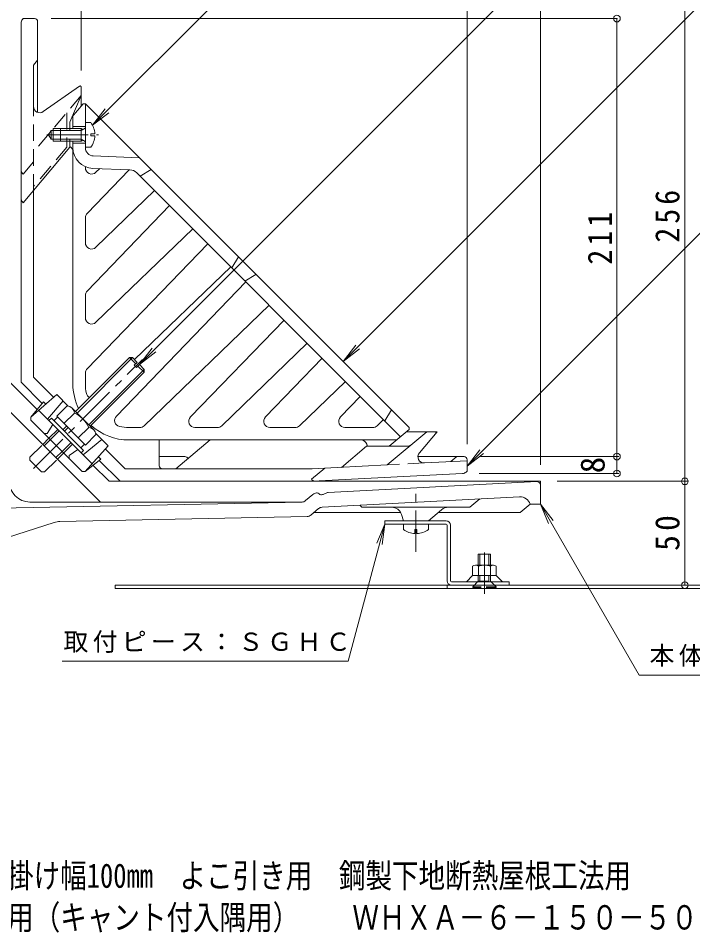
# Model space of a CAD drawing. Units: millimetres at full size, sheet at 1:4. Extents: x -484 to 530, y -549 to 519.
# Drawn here: x -161.2 to 163.9, y -549.5 to -108.9 of the extents above; entities that cross this region are included whole.
import ezdxf
from ezdxf.enums import TextEntityAlignment as Align

# ---------------------------------------------------------------- set-up
doc = ezdxf.new("R2010")
doc.units = ezdxf.units.MM
doc.header["$LTSCALE"] = 4
doc.header["$PDMODE"] = 32
doc.header["$PDSIZE"] = 3.2
for name, pattern in [('CHAIN1', [8, 5, -1, 1, -1]), ('DASHED1', [1.8, 1.2, -0.6]), ('DASHED2', [3, 2, -1])]:
    doc.linetypes.add(name, pattern=pattern)
for name, color, linetype, lineweight in [('0-0_通り芯', 4, 'Continuous', 9), ('0-1_躯体', 6, 'Continuous', 9), ('0-2_仕上', 3, 'Continuous', 9), ('0-4_その他', 7, 'Continuous', 9), ('0-5_寸法', 7, 'Continuous', 9), ('0-8', 2, 'Continuous', 9), ('0-A', 2, 'Continuous', 9)]:
    doc.layers.add(name, color=color, linetype=linetype, lineweight=lineweight)
doc.layers.add('F-4_F-4ﾚｲﾔ', color=2, linetype='Continuous')
doc.styles.add('ＭＳ ゴシック', font='')
doc.styles.get('ＭＳ ゴシック').set_extended_font_data('MS Gothic')

msp = doc.modelspace()

# ---------------------------------------------------------------- linework, layer by layer
at = {"layer": '0-0_通り芯', "linetype": 'CHAIN1'}
for p, q in [((-153.896, -325.849), (-101.365, -273.319)), ((30.484, -366.045), (30.484, -336.825))]:
    msp.add_line(p, q, dxfattribs=at)
at = {"layer": '0-0_通り芯'}
for p, q in [((-165.517, -283.945), (-152.034, -297.428)), ((-165.517, -298.087), (-121.609, -341.995)), ((-125.165, -324.296), (-117.433, -332.028)), ((-117.433, -332.028), (90.484, -332.028)), ((-11.764, -337.334), (88.707, -332.069)), ((90.484, -332.028), (90.484, -334.083)), ((90.484, -334.083), (90.484, -343.028)), ((-22.7, -341.316), (-19.137, -338.326)), ((-17.366, -337.628), (-17.122, -337.615)), ((-14.959, -338.503), (-15.34, -338.523)), ((-12.504, -337.519), (-14.219, -338.319)), ((-24.568, -342.017), (-170.314, -344.985)), ((-155.517, -341.995), (-24.265, -341.995)), ((-14.661, -344.496), (80.445, -339.512)), ((3.484, -343.545), (4.484, -344.528)), ((56.484, -344.528), (61.264, -340.517)), ((85.484, -343.028), (90.484, -343.028)), ((-16.432, -345.194), (-20.091, -348.264)), ((23.253, -347.028), (-18.619, -347.028)), ((56.484, -344.528), (4.484, -344.528)), ((42.836, -345.698), (36.484, -351.028)), ((-143.905, -351.865), (-170.95, -360.526)), ((-141.059, -351.391), (-21.958, -348.965)), ((23.57, -348.058), (24.484, -351.028)), ((24.484, -351.028), (36.484, -351.028))]:
    msp.add_line(p, q, dxfattribs=at)
msp.add_lwpolyline([(85.484, -343.028), (80.716, -347.028), (41.251, -347.028)], dxfattribs=at)
for centre, radius, start, end in [((-155.517, -331.995), 10, 180, 270), ((88.484, -334.083), 2, 0, 93), ((-17.209, -340.624), 3, 93, 130), ((-17.069, -338.614), 1, 33, 93), ((-15.392, -337.525), 1, 213, 273), ((-15.064, -336.506), 2, 273, 295), ((-11.659, -339.332), 2, 93, 115), ((-24.629, -339.018), 3, 271.16681, 310), ((80.707, -344.505), 5, 17.1752, 93), ((-14.504, -347.492), 3, 93, 130), ((18.791, -349.528), 5, 17.10257, 90), ((46.05, -349.528), 5, 90, 130), ((-140.855, -361.389), 10, 91.16681, 107.75797), ((-22.019, -345.966), 3, 271.16681, 310)]:
    msp.add_arc(centre, radius, start, end, dxfattribs=at)
at = {"layer": '0-1_躯体'}
for p, q in [((-159.137, -109.453), (-158.839, -109.098)), ((-153.339, -109.098), (-158.839, -109.098)), ((-159.839, -284.299), (-159.839, -111.129)), ((-151.839, -110.345), (-151.839, -154.269)), ((-151.839, -129.098), (-153.839, -131.481)), ((-153.839, -151.44), (-153.839, -131.481)), ((-149.118, -153.898), (-131.626, -141.649)), ((-130.839, -151.29), (-130.839, -142.058)), ((-130.839, -146.098), (-136.339, -159.055)), ((-145.339, -162.968), (-146.568, -165.098)), ((-145.339, -162.968), (-145.339, -167.228)), ((-140.839, -162.968), (-145.339, -162.968)), ((-144.339, -162.098), (-144.339, -168.098)), ((-140.839, -162.098), (-144.339, -162.098)), ((-136.339, -162.968), (-136.339, -159.055)), ((-145.339, -167.228), (-146.568, -165.098)), ((-140.839, -167.228), (-145.339, -167.228)), ((-136.339, -170.968), (-136.339, -167.228)), ((-136.339, -170.968), (-158.839, -197.782)), ((-140.839, -168.098), (-144.339, -168.098)), ((-153.839, -281.813), (-153.839, -192.03)), ((-159.137, -197.427), (-158.839, -197.782)), ((-153.839, -281.813), (-144.155, -291.497)), ((-159.839, -284.299), (-149.652, -294.486)), ((-142.655, -290.168), (-155.042, -301.141)), ((-142.655, -290.168), (-137.061, -295.763)), ((-149.019, -293.704), (-155.04, -301.14)), ((-149.019, -293.704), (-147.905, -294.818)), ((-139.599, -293.225), (-147.036, -302.077)), ((-151.279, -297.834), (-125.572, -323.541)), ((-155.042, -301.141), (-155.042, -302.556)), ((-155.042, -302.556), (-130.294, -327.304)), ((35.661, -308.124), (16.577, -324.138)), ((25.939, -308.124), (40.661, -308.124)), ((32.149, -318.269), (40.661, -308.124)), ((-120.963, -311.861), (-129.815, -319.298)), ((-123.81, -309.014), (-117.906, -314.917)), ((-93.209, -324.528), (-93.209, -312.098)), ((-68.607, -312.098), (-85.209, -326.028)), ((-117.906, -314.917), (-128.88, -327.304)), ((-119.235, -316.417), (-109.624, -326.028)), ((-121.442, -321.281), (-128.877, -327.302)), ((-121.442, -321.281), (-122.556, -320.167)), ((-80.908, -320.098), (-93.209, -320.098)), ((53.661, -320.124), (31.448, -320.124)), ((50.161, -320.124), (47.296, -322.528)), ((-122.223, -321.914), (-112.109, -332.028)), ((-19.839, -331.053), (-13.474, -325.713)), ((16.577, -324.138), (-19.497, -326.028)), ((55.161, -322.116), (34.604, -323.193)), ((55.161, -321.624), (55.161, -327.123)), ((-128.88, -327.304), (-130.294, -327.304)), ((-109.624, -326.028), (-19.497, -326.028)), ((52.908, -328.242), (-19.34, -332.028)), ((54.657, -327.545), (55.161, -327.123)), ((-112.109, -332.028), (-19.34, -332.028)), ((-19.621, -331.236), (-19.839, -331.053))]:
    msp.add_line(p, q, dxfattribs=at)
at = {"layer": '0-1_躯体', "linetype": 'DASHED2'}
for p, q in [((-130.839, -146.098), (-153.839, -173.507)), ((-153.839, -192.03), (-153.839, -151.44)), ((-158.839, -184.098), (-153.839, -178.139)), ((-159.137, -183.743), (-158.839, -184.098)), ((34.604, -323.193), (16.577, -324.138))]:
    msp.add_line(p, q, dxfattribs=at)
at = {"layer": '0-1_躯体', "linetype": 'CHAIN1'}
msp.add_line((-147.439, -165.098), (-122.452, -165.098), dxfattribs=at)
at = {"layer": '0-1_躯体', "linetype": 'DASHED2'}
for points in [[(-137.839, -154.44), (-137.839, -170.968), (-153.839, -190.036)], [(-144.436, -304.677), (-147.264, -308.92), (-148.678, -308.92)], [(-132.415, -316.698), (-136.658, -319.526), (-136.658, -320.94)]]:
    msp.add_lwpolyline(points, dxfattribs=at)
at = {"layer": '0-1_躯体'}
msp.add_lwpolyline([(27.319, -315.124), (6.663, -315.124), (-5.456, -325.292)], dxfattribs=at)
for centre, radius, start, end in [((-156.839, -111.381), 3, 139.99997, 180), ((-153.339, -110.598), 1.5, 0, 90), ((-131.339, -142.058), 0.5, 0, 125.00484), ((-150.839, -151.44), 3, 180, 305.00188), ((-156.839, -195.499), 3, 180, 220.00003), ((39.589, -308.624), 0.5, 319.99725, 90), ((26.591, -313.124), 2, 270, 309.99994), ((-80.908, -321.598), 1.5, 15.18973, 90), ((34.447, -320.197), 3, 139.99994, 273), ((53.661, -321.624), 1.5, 0, 90), ((-91.709, -324.528), 1.5, 180, 270), ((52.729, -325.247), 3, 272.99916, 310.00003), ((-17.692, -328.938), 3, 229.99997, 273.00018)]:
    msp.add_arc(centre, radius, start, end, dxfattribs=at)
at = {"layer": '0-1_躯体', "linetype": 'DASHED2'}
msp.add_arc((-156.839, -181.814), 3, 180, 220.00003, dxfattribs=at)
at = {"layer": '0-2_仕上'}
for p, q in [((-129.839, -150.098), (-135.298, -156.604)), ((-129.839, -150.098), (-128.839, -150.098)), ((-128.839, -171.249), (-128.839, -150.098)), ((-128.839, -150.098), (27.161, -306.098)), ((-134.839, -162.098), (-134.839, -156.057)), ((-128.839, -161.098), (-134.839, -161.098)), ((-134.839, -285.098), (-134.839, -168.098)), ((-128.839, -169.098), (-134.839, -169.098)), ((-124.993, -175.246), (-102.839, -176.098)), ((-128.839, -180.988), (-128.839, -180.414)), ((-127.997, -202.925), (-107.707, -181.915)), ((-107.377, -181.928), (-125.223, -181.241)), ((-123.755, -183.146), (-121.914, -181.369)), ((-104.033, -183.389), (23.091, -310.513)), ((-102.485, -184.937), (-97.182, -181.755)), ((-123.755, -219.285), (-95.461, -191.961)), ((-127.997, -240.348), (-88.241, -199.181)), ((-128.839, -217.127), (-128.839, -205.009)), ((-123.755, -255.424), (-77.076, -210.346)), ((-127.997, -277.771), (-69.857, -217.565)), ((-55.081, -223.855), (-58.263, -229.159)), ((-58.691, -228.731), (-105.166, -273.369)), ((-46.596, -232.34), (-51.899, -235.523)), ((-51.472, -235.95), (-113.9, -300.596)), ((-128.839, -253.265), (-128.839, -242.432)), ((-100.512, -305.256), (-40.306, -247.116)), ((-78.164, -301.014), (-33.087, -254.335)), ((-63.089, -305.256), (-21.921, -265.501)), ((-42.025, -301.014), (-14.702, -272.72)), ((-128.839, -285.098), (-128.839, -279.855)), ((-25.666, -305.256), (-3.536, -283.886)), ((-5.886, -301.014), (3.683, -291.105)), ((18.676, -297.613), (15.494, -302.916)), ((11.757, -305.256), (14.848, -302.27)), ((-102.596, -306.098), (-107.839, -306.098)), ((-65.173, -306.098), (-76.006, -306.098)), ((-27.75, -306.098), (-39.867, -306.098)), ((9.673, -306.098), (-3.728, -306.098)), ((27.161, -307.098), (27.161, -306.098)), ((21.202, -312.098), (-107.839, -312.098)), ((6.845, -314.149), (7.161, -315.098))]:
    msp.add_line(p, q, dxfattribs=at)
msp.add_lwpolyline([(27.161, -307.098), (17.627, -315.098), (7.161, -315.098)], dxfattribs=at)
for centre, radius, start, end in [((-137.839, -173.26), 3, 0, 60), ((-124.839, -171.249), 10, 180, 267.79723), ((-124.839, -171.249), 4, 180, 267.79723), ((-125.839, -180.988), 3, 180.00017, 313.99998), ((-107.569, -186.924), 5, 44.9998, 87.79738), ((-125.839, -205.009), 3, 136.00002, 179.9995), ((-125.839, -217.127), 3, 180.00017, 313.99998), ((-125.839, -242.432), 3, 136.00002, 179.99966), ((-125.839, -253.266), 3, 179.99983, 313.99997), ((-125.839, -279.855), 3, 136.00002, 179.9995), ((-107.839, -285.098), 27, 180, 206.08533), ((-107.839, -285.098), 21, 180, 192.4957), ((-125.412, -288.993), 3, 192.49617, 242.86584), ((-111.733, -302.672), 3, 136.23038, 257.50409), ((-76.006, -303.098), 3, 136.00003, 270.00017), ((-39.867, -303.098), 3, 136.00002, 269.99983), ((-3.728, -303.098), 3, 136.00002, 269.99983), ((-107.839, -285.098), 27, 227.64925, 270), ((-107.839, -285.098), 21, 257.50422, 270), ((-102.596, -303.098), 3, 270.0005, 313.99998), ((-65.173, -303.098), 3, 270.00034, 313.99998), ((-27.75, -303.098), 3, 270.0005, 313.99998), ((9.673, -303.098), 3, 270, 313.99974), ((3.999, -315.098), 3, 18.43503, 90)]:
    msp.add_arc(centre, radius, start, end, dxfattribs=at)
at = {"layer": '0-4_その他'}
for p, q in [((90.484, 134.878), (90.484, -324.028)), ((-130.839, 107.145), (-130.839, -134.058)), ((55.161, 107.145), (55.161, -314.116)), ((160.08, -332.028), (160.08, -76.028)), ((127.373, -109.098), (-145.339, -109.098)), ((127.373, -320.124), (127.373, -109.098)), ((128.328, -320.124), (61.661, -320.124)), ((127.373, -328.242), (127.373, -320.124)), ((128.328, -328.242), (60.908, -328.242)), ((161.729, -332.028), (98.484, -332.028)), ((160.08, -382.028), (160.08, -332.028))]:
    msp.add_line(p, q, dxfattribs=at)
for p in [(127.373, -109.098), (127.373, -320.124), (127.373, -328.242), (160.08, -332.028), (160.08, -382.028)]:
    msp.add_point(p, dxfattribs=at)
at = {"layer": '0-5_寸法'}
for p, q in [((-125.403, -160.509), (206.666, 171.559)), ((-102.761, -275.775), (260.899, 87.886)), ((-4.601, -274.335), (260.899, -8.834)), ((55.129, -324.779), (260.899, -119.009)), ((-125.403, -160.509), (-119.315, -152.576)), ((-125.403, -160.509), (-117.469, -154.422)), ((-102.761, -275.775), (-96.673, -267.841)), ((-4.601, -274.335), (1.486, -266.401)), ((-4.601, -274.335), (3.332, -268.247)), ((-102.761, -275.775), (-94.827, -269.687)), ((55.129, -324.779), (61.216, -316.845)), ((55.129, -324.779), (63.062, -318.691)), ((90.484, -343.028), (138.047, -425.411)), ((90.484, -343.028), (96.571, -350.962)), ((90.484, -343.028), (94.31, -352.267)), ((15.483, -352.629), (-2.214, -418.676)), ((15.483, -352.629), (11.657, -361.867)), ((15.483, -352.629), (14.178, -362.543)), ((-140.056, -418.676), (-2.214, -418.676)), ((138.047, -425.411), (258.068, -425.411))]:
    msp.add_line(p, q, dxfattribs=at)
at = {"layer": '0-8'}
for p, q in [((44.983, -351.028), (15.483, -351.028)), ((15.483, -352.629), (15.483, -351.028)), ((44.983, -352.629), (15.483, -352.629)), ((45.484, -353.128), (45.484, -379.928)), ((47.084, -379.928), (47.084, -353.128)), ((57.821, -377.428), (54.821, -380.428)), ((58.171, -377.428), (68.796, -377.428)), ((69.146, -377.428), (72.146, -380.428)), ((-114.516, -382.028), (245.484, -382.028)), ((-114.516, -382.028), (-114.516, -383.628)), ((45.484, -382.028), (45.484, -383.628)), ((47.584, -380.428), (72.146, -380.428)), ((72.146, -380.428), (75.484, -380.428)), ((75.484, -380.428), (75.484, -382.028)), ((245.484, -383.628), (-114.516, -383.628))]:
    msp.add_line(p, q, dxfattribs=at)
at = {"layer": '0-8', "linetype": 'CHAIN1'}
msp.add_line((63.484, -366.299), (63.484, -386.427), dxfattribs=at)
at = {"layer": '0-8'}
for centre, radius, start, end in [((44.983, -353.128), 2.1, 0, 90), ((44.983, -353.128), 0.5, 0, 90), ((47.584, -379.928), 2.1, 180, 270), ((47.584, -379.928), 0.5, 180, 270)]:
    msp.add_arc(centre, radius, start, end, dxfattribs=at)
at = {"layer": '0-A'}
for p, q in [((-130.839, -162.968), (-140.839, -162.968)), ((-130.839, -162.968), (-128.966, -161.916)), ((-130.839, -162.098), (-130.839, -168.098)), ((-130.839, -162.098), (-130.075, -162.539)), ((-126.239, -159.098), (-128.839, -159.098)), ((-130.839, -167.228), (-140.839, -167.228)), ((-130.839, -167.228), (-128.966, -168.28)), ((-124.25, -164.619), (-126.239, -164.619)), ((-126.239, -165.577), (-126.239, -164.619)), ((-124.25, -165.577), (-126.239, -165.577)), ((-130.839, -168.098), (-140.839, -168.098)), ((-130.839, -168.098), (-130.075, -167.657)), ((-126.239, -171.098), (-128.839, -171.098)), ((-133.56, -298.441), (-107.534, -272.416)), ((-132.853, -299.148), (-106.12, -272.416)), ((-107.534, -272.416), (-106.12, -272.416)), ((-104.529, -275.421), (-107.534, -272.416)), ((-103.822, -274.714), (-106.12, -272.416)), ((-105.236, -276.128), (-103.822, -274.714)), ((-104.175, -277.189), (-105.236, -276.128)), ((-104.175, -277.189), (-102.761, -275.775)), ((-100.463, -279.487), (-103.468, -276.482)), ((-100.463, -278.073), (-102.761, -275.775)), ((-127.195, -304.805), (-100.463, -278.073)), ((-126.488, -305.513), (-100.463, -279.487)), ((-100.463, -278.073), (-100.463, -279.487)), ((-137.587, -295.68), (-142.61, -300.704)), ((-134.116, -299.15), (-139.14, -304.174)), ((-135.219, -296.782), (-124.829, -307.171)), ((-146.358, -302.755), (-145.227, -301.623)), ((-129.67, -317.18), (-145.227, -301.623)), ((-143.954, -302.896), (-142.186, -301.128)), ((-128.751, -314.564), (-142.61, -300.704)), ((-139.623, -307.227), (-137.855, -305.46)), ((-138.916, -307.934), (-137.148, -306.167)), ((-127.197, -306.069), (-132.221, -311.093)), ((-149.361, -314.243), (-146.358, -311.24)), ((-148.654, -314.95), (-145.651, -311.947)), ((-123.727, -309.539), (-128.751, -314.564)), ((-130.943, -315.907), (-129.175, -314.139)), ((-130.802, -318.311), (-129.67, -317.18)), ((-142.997, -320.607), (-139.994, -317.604)), ((-142.29, -321.314), (-139.287, -318.311)), ((24.484, -355.229), (24.484, -352.629)), ((30.005, -355.229), (30.963, -355.229)), ((30.005, -357.217), (30.005, -355.229)), ((30.963, -357.217), (30.963, -355.229)), ((36.484, -355.229), (36.484, -352.629)), ((66.484, -367.109), (60.484, -367.109)), ((60.484, -372.428), (60.484, -367.109)), ((61.354, -372.428), (61.354, -367.109)), ((65.614, -372.428), (65.614, -367.109)), ((66.484, -372.428), (66.484, -367.109)), ((57.734, -372.919), (57.734, -377.428)), ((59.177, -372.428), (67.79, -372.428)), ((60.62, -372.919), (60.62, -377.428)), ((66.347, -372.919), (66.347, -377.428)), ((69.234, -372.919), (69.234, -377.428)), ((57.734, -377.428), (58.171, -377.428)), ((69.234, -377.428), (68.796, -377.428))]:
    msp.add_line(p, q, dxfattribs=at)
at = {"layer": '0-A', "linetype": 'DASHED2'}
for p, q in [((-146.358, -311.24), (-142.116, -306.997)), ((-145.651, -311.947), (-141.409, -307.704)), ((-155.524, -320.406), (-149.361, -314.243)), ((-139.994, -317.604), (-135.752, -313.361)), ((-139.287, -318.311), (-135.044, -314.068)), ((-139.287, -318.311), (-135.044, -314.068)), ((-148.453, -327.477), (-142.29, -321.314))]:
    msp.add_line(p, q, dxfattribs=at)
at = {"layer": '0-A', "linetype": 'DASHED1'}
for p, q in [((60.484, -377.428), (60.484, -380.159)), ((61.354, -380.159), (61.354, -377.428)), ((65.614, -380.159), (65.614, -377.428)), ((66.484, -377.428), (66.484, -380.159)), ((60.484, -380.159), (57.834, -382.809)), ((57.834, -383.109), (57.834, -382.809)), ((69.134, -383.109), (57.834, -383.109)), ((60.484, -380.159), (66.484, -380.159)), ((66.484, -380.159), (69.134, -382.809))]:
    msp.add_line(p, q, dxfattribs=at)
at = {"layer": '0-A'}
msp.add_lwpolyline([(-130.839, -162.098), (-140.839, -162.098), (-140.839, -168.098)], dxfattribs=at)
at = {"layer": '0-A', "linetype": 'DASHED2'}
msp.add_lwpolyline([(-155.551, -320.432), (-155.551, -321.847), (-149.894, -327.504), (-148.48, -327.504)], dxfattribs=at)
at = {"layer": '0-A', "linetype": 'DASHED1'}
msp.add_lwpolyline([(69.134, -383.109), (69.134, -382.809), (57.834, -382.809)], dxfattribs=at)
at = {"layer": '0-A'}
for centre, radius, start, end in [((-129.089, -161.698), 0.25, 299.32918, 0), ((-134.239, -165.098), 10, 2.74562, 36.86987), ((-134.239, -165.098), 10, 323.13013, 357.25438), ((-129.089, -168.498), 0.25, 0, 60.67082), ((-137.914, -299.477), 3.811, 4.92564, 85.07436), ((-139.797, -311.75), 13.822, 24.26926, 65.73074), ((-127.525, -309.867), 3.811, 4.92564, 85.07436), ((30.484, -347.229), 10, 233.13013, 267.25438), ((30.484, -347.229), 10, 272.74562, 306.86987), ((59.177, -374.796), 2.368, 52.44278, 127.55722), ((63.484, -381.026), 8.598, 70.548, 109.452), ((67.79, -374.796), 2.368, 52.44278, 127.55722)]:
    msp.add_arc(centre, radius, start, end, dxfattribs=at)

# ---------------------------------------------------------------- texts
at = {"layer": '0-4_その他', "color": 2, "style": 'ＭＳ ゴシック'}
msp.add_text('8', height=11.73, rotation=90, dxfattribs=at).set_placement((124.973, -328.183), align=Align.BOTTOM_LEFT)
at = {"layer": '0-4_その他', "color": 2, "char_height": 11.73, "attachment_point": 7, "rotation": 90, "style": 'ＭＳ ゴシック'}
for s, insert in [('\\T1.27;\\W0.9;256', (157.68, -217.028)), ('\\T1.27;\\W0.9;211', (124.973, -227.611)), ('\\T1.27;\\W0.95;50', (157.68, -365.528))]:
    msp.add_mtext(s, dxfattribs=dict(at, insert=insert))
at = {"layer": '0-5_寸法', "char_height": 8.798, "attachment_point": 7, "style": 'ＭＳ ゴシック'}
for s, insert in [('\\T1.17;取付ピース：ＳＧＨＣ', (-139.398, -414.682)), ('\\T1.17;本体：ＦＣ１５０', (143.057, -421.342))]:
    msp.add_mtext(s, dxfattribs=dict(at, insert=insert))
at = {"layer": 'F-4_F-4ﾚｲﾔ', "style": 'ＭＳ ゴシック', "width": 0.8}
for s, p in [('鋳鉄製ルーフドレン\u3000防水層張掛け幅100mm\u3000よこ引き用\u3000鋼製下地断熱屋根工法用', (-345.753, -531.38)), ('ねじ込み式\u3000アスファルト防水用（キャント付入隅用）\u3000\u3000ＷＨＸＡ－６－１５０－５０', (-345.735, -551.483))]:
    msp.add_text(s, height=11.73, dxfattribs=at).set_placement(p, align=Align.BOTTOM_LEFT)

doc.saveas('drawing.dxf')
